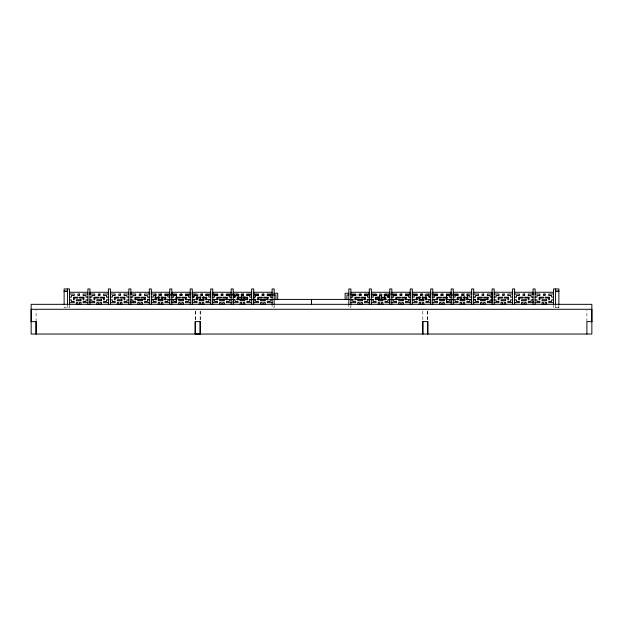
<?xml version="1.0" encoding="UTF-8"?>
<svg xmlns="http://www.w3.org/2000/svg" width="623" height="623" viewBox="0 0 623 623"><rect width="100%" height="100%" fill="white"/><g stroke="black" fill="none" stroke-linecap="round" stroke-linejoin="round"><path stroke-width="0.47" stroke-dasharray="3.12 2.34" d="M36.095 321.678L36.095 310.254M195.24 319.755L195.24 311.165M200.185 319.755L200.185 311.165M422.815 319.755L422.815 311.165M427.76 319.755L427.76 311.165M586.905 321.694L586.905 310.254M196.985 294.967L199.453 294.967M238.126 294.967L240.603 294.967M356.644 294.967L358.583 294.967M382.234 294.967L384.703 294.967M423.547 294.967L426.015 294.967M558.87 305.184L558.87 307.661L555.568 307.661L555.568 304.359M558.87 307.661L553.52 307.661L553.52 305.184M464.485 293.269L464.485 295.902M427.76 311.15L427.76 319.708M350.881 305.184L350.881 307.661L348.833 307.661L348.833 305.184M274.167 305.192L274.167 307.661L272.119 307.661L272.119 305.192M200.185 311.15L200.185 319.708M195.24 311.15L195.24 319.708M158.515 293.269L158.515 295.902M69.48 305.192L69.48 307.669L64.13 307.661L64.13 304.359M67.432 304.359L67.432 307.669"/><path stroke-width="0.93" d="M591.85 321.686L591.85 304.328L31.15 304.328L31.15 334.037L591.85 334.037L591.85 309.288L31.15 309.281L31.15 321.686M36.095 321.639L36.095 333.998L36.095 321.639L31.15 321.639M195.233 333.967L195.24 321.608L200.185 321.608L200.185 334.006L195.233 333.967L195.24 321.608M200.185 333.967L200.185 321.608M422.815 321.608L422.815 333.967L422.815 321.608L427.76 321.608L427.76 334.006L427.76 321.608M89.93 294.57L89.946 292.265L108.371 292.265M130.869 294.57L130.885 292.265L149.31 292.265M151.342 294.57L151.35 292.265L169.775 292.265M171.808 294.57L171.823 292.265L190.241 292.265M192.273 294.57L192.289 292.265L210.714 292.265M212.747 294.57L212.762 292.265L231.18 292.265M233.212 294.57L233.228 292.265L251.653 292.265M369.307 302.583L369.314 301.259M389.772 302.583L389.788 301.259M410.238 302.583L410.253 301.259M430.711 302.583L430.727 301.259M451.177 302.583L451.192 301.259M471.65 302.583L471.666 301.259M492.115 302.583L492.115 292.257L473.69 292.265M512.581 302.583L512.597 301.259M533.054 302.576L533.07 301.259M586.897 334.037L586.905 321.639L591.85 321.639M64.13 291.003L67.634 291.011L67.634 291.517L64.13 291.517M558.87 291.003L555.366 291.003L555.366 291.517L558.87 291.517M87.898 292.265L69.48 292.265L69.48 304.367M128.836 292.265L110.419 292.265L110.419 302.583M272.119 292.265L253.701 292.265L253.701 302.583M350.881 292.265L369.307 292.265L369.314 294.57M371.347 292.265L389.772 292.265L389.788 294.57M391.82 292.265L410.238 292.265L410.253 294.57M412.286 292.265L430.711 292.265L430.727 294.57M432.759 292.265L451.177 292.265L451.192 294.57M453.225 292.265L471.65 292.265L471.666 294.57M494.164 292.257L512.581 292.257L512.597 294.562M514.629 292.257L533.054 292.257L533.07 294.562M535.102 292.257L553.52 292.257L553.52 304.359M273.847 293.269L277.702 293.269L277.702 299.414M348.981 293.269L345.126 293.269L345.126 299.414M87.898 294.025L83.124 294.025L83.124 295.512L85.99 295.512L85.99 297.155L87.898 297.155M89.946 294.025L94.727 294.025L94.727 295.512L91.854 295.512L91.854 297.155L89.946 297.155M108.371 294.025L103.589 294.025L103.589 295.512L106.463 295.512L106.463 297.155L108.371 297.155M110.419 294.025L115.193 294.025L115.193 295.512L112.327 295.512L112.327 297.155L110.419 297.155M128.836 294.025L124.055 294.025L124.055 295.512L126.928 295.512L126.928 297.155L128.836 297.155M130.885 294.025L135.666 294.025L135.666 295.512L132.792 295.512L132.792 297.155L130.885 297.155M149.31 294.025L144.528 294.025L144.528 295.512L147.402 295.512L147.402 297.155L149.31 297.155M151.35 294.025L156.132 294.025L156.132 295.512L153.258 295.512L153.258 297.155L151.35 297.155M169.775 294.025L164.994 294.025L164.994 295.512L167.867 295.512L167.867 297.155L169.775 297.155M171.823 294.025L176.605 294.025L176.605 295.512L173.731 295.512L173.731 297.155L171.823 297.155M190.241 294.025L185.467 294.025L185.467 295.512L188.341 295.512L188.341 297.155L190.241 297.155M192.289 294.025L197.07 294.025L197.07 299.811L196.3 299.811L196.3 297.233L200.699 297.233L200.699 298.028L197.07 298.028M210.714 294.025L205.933 294.025L205.933 295.512L208.806 295.512L208.806 297.155L210.714 297.155M212.762 294.025L217.536 294.025L217.536 295.512L214.67 295.512L214.67 297.155L212.762 297.155M231.18 294.025L226.398 294.025L226.398 295.504L229.272 295.504L229.272 297.155L231.18 297.155M233.228 294.025L238.009 294.025L238.009 295.504L235.136 295.504L235.136 297.155L233.228 297.155M251.653 294.025L246.872 294.025L246.872 295.504L249.745 295.504L249.745 297.155L251.653 297.155M253.701 294.025L258.475 294.025L258.475 295.504L255.601 295.504L255.601 297.155L253.701 297.155M272.119 294.025L267.337 294.025L267.337 295.504L270.211 295.504L270.211 297.155L272.119 297.155M350.881 294.025L355.663 294.025L355.663 295.504L352.789 295.504L352.789 297.155L350.881 297.155M369.307 294.025L364.525 294.025L364.525 295.504L367.399 295.504L367.399 297.155L369.307 297.155M371.347 294.025L376.128 294.025L376.128 295.504L373.255 295.504L373.255 297.155L371.347 297.155M389.772 294.025L384.991 294.025L384.991 295.504L387.864 295.504L387.864 297.155L389.772 297.155M391.82 294.025L396.602 294.025L396.602 295.504L393.728 295.504L393.728 297.155L391.82 297.155M410.238 294.025L405.464 294.025L405.464 295.504L408.33 295.504L408.33 297.155L410.238 297.155M412.286 294.025L417.067 294.025L417.067 295.504L414.194 295.504L414.194 297.155L412.286 297.155M430.711 294.025L425.93 294.025L425.93 299.811L426.7 299.811L426.7 297.233L422.301 297.233L422.301 298.028L425.93 298.028M432.759 294.025L437.533 294.025L437.533 295.504L434.667 295.504L434.667 297.155L432.759 297.155M451.177 294.025L446.395 294.025L446.395 295.504L449.269 295.504L449.269 297.155L451.177 297.155M453.225 294.025L458.006 294.025L458.006 295.504L455.133 295.504L455.133 297.155L453.225 297.155M471.65 294.025L466.868 294.025L466.868 295.504L469.742 295.504L469.742 297.155L471.65 297.155M473.69 294.025L478.472 294.025L478.472 295.504L475.598 295.504L475.598 297.155L473.69 297.155M492.115 294.025L487.334 294.025L487.334 295.504L490.208 295.504L490.208 297.155L492.115 297.155M494.164 294.025L498.945 294.025L498.945 295.504L496.072 295.504L496.072 297.155L494.164 297.155M512.581 294.025L507.807 294.025L507.807 295.504L510.673 295.504L510.681 297.155L512.581 297.155M514.629 294.025L519.411 294.025L519.411 295.504L516.537 295.504L516.537 297.155L514.629 297.155M533.054 294.025L528.273 294.025L528.273 295.504L531.146 295.504L531.146 297.155L533.054 297.155M535.102 294.025L539.876 294.025L539.876 295.504L537.01 295.504L537.01 297.155L535.102 297.155M164.877 294.967L176.527 294.967L176.527 299.803M179.479 294.967L182.391 294.967M185.304 294.967L190.163 294.967M205.59 294.967L210.449 294.967M212.388 294.967L218.214 294.967M221.165 294.967L223.104 294.967M226.017 294.967L234.762 294.967L234.762 297.63M246.731 294.967L251.591 294.967M253.53 294.967L258.389 294.967M262.306 294.967L264.253 294.967M267.166 294.967L275.903 294.967L275.903 299.414M348.872 294.967L346.933 294.967L346.933 299.414M350.811 294.967L355.671 294.967M359.557 294.967L361.496 294.967M364.447 294.967L369.299 294.967M371.246 294.967L377.071 294.967M390.014 294.967L388.074 294.967L388.074 297.63M391.96 294.967L396.812 294.967M399.725 294.967L401.671 294.967M405.589 294.967L410.448 294.967M412.387 294.967L417.239 294.967M432.837 294.967L437.696 294.967M440.609 294.967L443.521 294.967M458.123 294.967L446.473 294.967L446.473 299.803M197.07 295.512L194.197 295.512L194.197 297.155L192.289 297.155M379.757 295.504L381.362 295.504M425.93 295.504L428.803 295.504L428.803 297.155L430.711 297.155M69.48 297.163L71.388 297.163L71.388 295.512L74.262 295.512L74.262 294.025L69.48 294.025L69.48 288.963L64.13 288.955L64.13 304.359M379.757 297.233L375.358 297.233L375.358 299.811L376.128 299.811L376.128 298.028L379.757 298.028M381.362 297.233L385.762 297.233L385.762 299.811L384.991 299.811L384.991 298.028L381.362 298.028M553.52 297.155L551.612 297.155L551.612 295.504L548.738 295.504L548.738 294.025L553.52 294.025L553.52 288.955L558.87 288.955L558.87 304.359M135.3 299.414L145.782 299.414M147.69 299.414L149.598 299.414M151.498 299.414L156.864 299.414M158.172 299.414L162.93 299.414M164.433 299.414L166.372 299.414M167.696 299.414L177.041 299.414M178.178 299.414L183.894 299.414M185.802 299.414L190.568 299.414M192.468 299.414L194.376 299.414M195.762 299.414L197.234 299.414M199.142 299.414L203.908 299.414M205.574 299.414L207.514 299.414M208.666 299.414L210.574 299.414M212.482 299.414L218.206 299.414M219.148 299.414L234.707 299.414M236.647 299.414L247.339 299.414M249.286 299.414L256.092 299.414M257.618 299.414L267.758 299.414M269.697 299.414L353.303 299.414M355.242 299.414L365.382 299.414M366.908 299.414L373.714 299.414M375.661 299.414L386.353 299.414M388.3 299.414L403.852 299.414M404.794 299.414L410.518 299.414M412.426 299.414L414.334 299.414M415.486 299.414L417.426 299.414M419.092 299.414L423.858 299.414M425.766 299.414L427.238 299.414M428.624 299.414L430.532 299.414M432.432 299.414L437.198 299.414M439.106 299.414L444.822 299.414M445.959 299.414L455.304 299.414M456.628 299.414L458.567 299.414M460.07 299.414L464.828 299.414M466.136 299.414L471.502 299.414M473.41 299.414L475.31 299.414M477.218 299.414L487.7 299.414M69.48 299.873L71.388 299.873L71.388 301.54L74.262 301.54L74.262 302.646L69.48 302.646M87.898 299.873L85.99 299.873L85.99 301.54L83.124 301.54L83.124 302.638L87.898 302.638M89.946 299.873L91.854 299.873L91.854 301.54L94.727 301.54L94.727 302.638L89.946 302.638M108.371 299.873L106.463 299.873L106.463 301.54L103.589 301.54L103.589 302.638L108.371 302.638M110.419 299.873L112.327 299.873L112.327 301.54L115.193 301.54L115.193 302.638L110.419 302.638M128.836 299.873L126.928 299.873L126.928 301.54L124.055 301.54L124.055 302.638L128.836 302.638M130.885 299.873L132.792 299.873L132.792 301.54L135.666 301.54L135.666 302.638L130.885 302.638M149.31 299.873L147.402 299.873L147.402 301.54L144.528 301.54L144.528 302.638L149.31 302.638M151.35 299.873L153.258 299.873L153.258 301.54L156.132 301.54L156.132 302.638L151.35 302.638M169.775 299.873L167.867 299.873L167.867 301.54L164.994 301.54L164.994 302.638L169.775 302.638M171.823 299.873L173.731 299.873L173.731 301.54L176.605 301.54L176.605 302.638L171.823 302.638M190.241 299.873L188.341 299.873L188.341 301.54L185.467 301.54L185.467 302.638L190.241 302.638M192.289 299.873L194.197 299.873L194.197 301.54L197.07 301.54L197.07 302.638L192.289 302.638M210.714 299.873L208.806 299.873L208.806 301.54L205.933 301.54L205.933 302.638L210.714 302.638M212.762 299.873L214.67 299.873L214.67 301.54L217.536 301.54L217.536 302.638L212.762 302.638M231.18 299.873L229.272 299.873L229.272 301.532L226.406 301.532L226.406 302.638L231.18 302.638M233.228 299.873L235.136 299.873L235.136 301.532L238.009 301.532L238.009 302.638L233.228 302.638M251.653 299.873L249.745 299.873L249.745 301.532L246.872 301.532L246.872 302.638L251.653 302.638M253.701 299.873L255.601 299.873L255.601 301.532L258.475 301.532L258.475 302.638L253.701 302.638M272.119 299.873L270.211 299.873L270.211 301.532L267.337 301.532L267.337 302.638L272.119 302.638M350.881 299.873L352.789 299.873L352.789 301.532L355.663 301.532L355.663 302.638L350.881 302.638M369.307 299.873L367.399 299.873L367.399 301.532L364.525 301.532L364.525 302.638L369.307 302.638M371.347 299.873L373.255 299.873L373.255 301.532L376.128 301.532L376.128 302.638L371.347 302.638M389.772 299.873L387.864 299.873L387.864 301.532L384.991 301.532L384.991 302.638L389.772 302.638M391.82 299.873L393.728 299.873L393.728 301.532L396.602 301.532L396.602 302.638L391.82 302.638M410.238 299.873L408.33 299.873L408.33 301.532L405.464 301.532L405.464 302.638L410.238 302.638M412.286 299.873L414.194 299.873L414.194 301.532L417.067 301.532L417.067 302.638L412.286 302.638M430.711 299.873L428.803 299.873L428.803 301.532L425.93 301.532L425.93 302.638L430.711 302.638M432.759 299.873L434.667 299.873L434.667 301.532L437.533 301.532L437.533 302.638L432.759 302.638M451.177 299.865L449.269 299.865L449.269 301.532L446.395 301.532L446.395 302.638L451.177 302.638M453.225 299.865L455.133 299.865L455.133 301.532L458.006 301.532L458.006 302.638L453.225 302.638M471.65 299.865L469.742 299.865L469.742 301.532L466.868 301.532L466.868 302.638L471.65 302.638M473.69 299.865L475.598 299.865L475.598 301.532L478.472 301.532L478.472 302.638L473.69 302.638M492.115 299.865L490.208 299.865L490.208 301.532L487.334 301.532L487.334 302.638L492.115 302.638M494.164 299.865L496.072 299.865L496.072 301.532L498.945 301.532L498.945 302.638L494.164 302.638M512.581 299.865L510.681 299.865L510.681 301.532L507.807 301.532L507.807 302.638L512.581 302.638M514.629 299.865L516.537 299.865L516.537 301.532L519.411 301.532L519.411 302.638L514.629 302.638M533.054 299.865L531.146 299.865L531.146 301.532L528.273 301.532L528.273 302.638L533.054 302.638M535.102 299.865L537.01 299.865L537.01 301.532L539.876 301.532L539.876 302.638L535.102 302.638M553.52 299.865L551.612 299.865L551.612 301.532L548.738 301.532L548.738 302.638L553.52 302.638M233.212 301.259L233.228 302.583M212.747 301.259L212.762 302.583M192.273 301.259L192.289 302.583M171.808 301.259L171.823 302.583M151.342 301.267L151.35 302.583M130.869 301.267L130.885 302.583M89.93 301.267L89.946 302.583M555.568 288.955L555.568 304.359M546.636 304.359L546.636 302.521L545.109 302.521L545.109 304.359M543.513 304.359L543.513 302.521L541.979 302.521L541.979 304.359M535.102 304.359L535.102 288.955L533.054 288.955L533.054 304.359M526.17 304.359L526.17 302.521L524.644 302.521L524.644 304.359M523.04 304.359L523.04 302.521L521.513 302.521L521.513 304.359M514.629 304.359L514.629 288.955L512.581 288.955L512.581 304.359M505.705 304.359L505.705 302.521L504.171 302.521L504.171 304.359M502.574 304.359L502.574 302.521L501.048 302.521L501.048 304.359M494.164 304.359L494.164 288.955L492.115 288.955L492.115 304.359M489.608 301.057L489.608 302.708M485.231 304.359L485.231 302.521L483.705 302.521L483.705 304.359M482.101 304.359L482.101 302.521L480.574 302.521L480.574 304.359M473.69 304.359L473.69 288.955L471.65 288.955L471.65 304.359M467.787 294.149L467.787 299.414M464.766 304.359L464.766 302.521L463.239 302.521L463.239 304.359M464.485 296.743L464.485 298.534M462.842 294.149L462.842 295.902M461.635 304.359L461.635 302.521L460.109 302.521L460.109 304.359M461.036 296.743L461.036 298.518M453.225 304.359L453.225 288.955L451.177 288.955L451.177 304.359M446.73 299.414L446.73 302.708M444.292 304.359L444.292 302.521L442.766 302.521L442.766 304.359M441.17 304.359L441.17 302.521L439.636 302.521L439.636 304.359M432.759 304.359L432.759 288.955L430.711 288.955L430.711 304.359M429.925 294.967L429.925 297.63M428.126 294.149L428.126 295.902M423.827 304.359L423.827 302.521L422.301 302.521L422.301 304.359M422.721 296.743L422.721 298.534M420.984 294.149L420.984 295.902M420.696 304.359L420.696 302.521L419.17 302.521L419.17 304.359M419.186 296.743L419.186 298.518M412.286 304.359L412.286 288.955L410.238 288.955L410.238 304.359M403.361 304.359L403.361 302.521L401.827 302.521L401.827 304.359M400.231 304.367L400.231 302.521L398.704 302.521L398.704 304.367M391.82 304.367L391.82 288.955L389.772 288.955L389.772 304.367M386.276 294.149L386.276 295.902M384.703 294.149L384.703 299.803M382.888 304.367L382.888 302.521L381.362 302.521L381.362 304.367M381.408 298.534L381.362 294.025L379.757 294.025L379.843 298.534M379.757 304.367L379.757 302.521L378.231 302.521L378.231 304.367M378.044 296.743L378.044 298.518M371.347 304.367L371.347 288.955L369.299 288.955L369.307 304.367M362.422 304.367L362.422 302.521L360.888 302.521L360.888 304.367M359.292 304.367L359.292 302.521L357.766 302.521L357.766 304.367M350.881 304.367L350.881 288.955L348.833 288.955L348.833 304.367M274.167 304.367L274.167 288.963L272.119 288.963L272.119 304.367M265.234 304.367L265.234 302.521L263.708 302.521L263.708 304.367M262.112 304.367L262.112 302.521L260.578 302.529L260.578 304.367M253.701 304.367L253.701 288.963L251.653 288.963L251.653 304.367M244.792 296.743L244.792 298.518M244.769 304.367L244.769 302.529L243.243 302.529L243.243 304.367M242.993 294.149L242.993 298.534M241.638 304.367L241.638 302.529L240.112 302.529L240.112 304.367M241.428 294.149L241.428 298.534M238.126 294.149L238.126 299.803M236.561 294.149L236.561 295.902M233.228 304.367L233.228 288.963L231.18 288.963L231.18 304.367M224.296 304.367L224.296 302.529L222.769 302.529L222.769 304.367M221.173 304.367L221.173 302.529L219.646 302.529L219.646 304.367M212.762 304.367L212.762 288.963L210.714 288.963L210.714 304.367M203.83 304.367L203.83 302.529L202.304 302.529L202.304 304.367M203.651 296.743L203.651 298.518M201.844 294.149L201.844 295.902M200.699 304.367L200.699 302.529L199.173 302.529L199.173 304.367M200.279 296.743L200.279 298.534M194.874 294.149L194.874 295.902M193.075 294.967L193.075 297.63M192.289 304.367L192.289 288.963L190.241 288.963L190.241 304.367M183.364 304.367L183.364 302.529L181.83 302.529L181.83 304.367M180.234 304.367L180.234 302.529L178.708 302.529L178.708 304.367M176.27 299.414L176.27 302.708M171.823 304.367L171.823 288.963L169.775 288.963L169.775 304.367M162.891 304.367L162.891 302.529L161.365 302.529L161.365 304.367M161.964 296.743L161.964 298.518M160.158 294.149L160.158 295.902M159.768 304.367L159.768 302.529L158.234 302.529L158.234 304.367M158.515 296.743L158.515 298.534M155.213 294.149L155.213 299.414M151.35 304.367L151.35 288.963L149.31 288.963L149.31 304.367M142.426 304.367L142.426 302.529L140.899 302.529L140.899 304.367M139.295 304.367L139.295 302.529L137.769 302.529L137.769 304.367M133.4 301.057L133.4 302.708M130.885 304.367L130.885 288.963L128.836 288.963L128.836 304.367M121.952 304.367L121.952 302.529L120.426 302.529L120.426 304.367M118.829 304.367L118.829 302.529L117.295 302.529L117.295 304.367M110.419 304.367L110.419 288.963L108.371 288.963L108.371 304.367M101.487 304.367L101.487 302.529L99.96 302.529L99.96 304.367M98.356 304.367L98.356 302.529L96.83 302.529L96.83 304.367M89.946 304.367L89.946 288.963L87.898 288.963L87.898 304.367M81.021 304.367L81.021 302.529L79.487 302.529L79.487 304.367M77.891 304.367L77.891 302.529L76.364 302.529L76.364 304.367M67.432 288.955L67.432 304.367M311.5 299.414L311.5 304.351L311.5 299.414M79.487 294.025L77.891 294.025L77.891 295.512L79.487 295.512L79.487 294.025M99.96 294.025L98.356 294.025L98.356 295.512L99.96 295.512L99.96 294.025M120.426 294.025L118.829 294.025L118.829 295.512L120.426 295.512L120.426 294.025M140.899 294.025L139.295 294.025L139.295 295.512L140.899 295.512L140.899 294.025M161.365 294.025L159.761 294.025L159.768 295.512L161.365 295.512L161.365 294.025M181.83 294.025L180.234 294.025L180.234 295.512L181.83 295.512L181.83 294.025M202.304 294.025L200.699 294.025L200.699 295.512L202.304 295.512L202.304 294.025M222.769 294.025L221.173 294.025L221.173 295.504L222.769 295.504L222.769 294.025M243.243 294.025L241.638 294.025L241.638 295.504L243.243 295.504L243.243 294.025M263.708 294.025L262.112 294.025L262.112 295.504L263.708 295.504L263.708 294.025M360.888 294.025L359.292 294.025L359.292 295.504L360.888 295.504L360.888 294.025M401.827 294.025L400.231 294.025L400.231 295.504L401.827 295.504L401.827 294.025M422.301 294.025L420.696 294.025L420.696 295.504L422.301 295.504L422.301 294.025M442.766 294.025L441.17 294.025L441.17 295.504L442.766 295.504L442.766 294.025M463.239 294.025L461.635 294.025L461.635 295.504L463.239 295.504L463.239 294.025M483.705 294.025L482.101 294.025L482.101 295.504L483.705 295.504L483.705 294.025M504.171 294.025L502.574 294.025L502.574 295.504L504.171 295.504L504.171 294.025M524.644 294.025L523.04 294.025L523.04 295.504L524.644 295.504L524.644 294.025M545.109 294.025L543.513 294.025L543.513 295.504L545.109 295.504L545.109 294.025M77.891 297.233L73.491 297.233L73.491 299.811L74.262 299.811L74.262 298.028L77.891 298.028L77.891 297.233M83.887 297.233L79.487 297.233L79.487 298.028L83.124 298.028L83.124 299.811L83.887 299.811L83.887 297.233M98.356 297.233L93.956 297.233L93.956 299.811L94.727 299.811L94.727 298.028L98.356 298.028L98.356 297.233M104.36 297.233L99.96 297.233L99.96 298.028L103.589 298.028L103.589 299.811L104.36 299.811L104.36 297.233M118.829 297.233L114.43 297.233L114.43 299.811L115.193 299.811L115.193 298.028L118.829 298.028L118.829 297.233M124.826 297.233L120.426 297.233L120.426 298.028L124.055 298.028L124.055 299.811L124.826 299.811L124.826 297.233M139.295 297.233L134.895 297.233L134.895 299.811L135.666 299.811L135.666 298.028L139.295 298.028L139.295 297.233M145.299 297.233L140.899 297.233L140.899 298.028L144.528 298.028L144.528 299.811L145.299 299.811L145.299 297.233M159.768 297.233L155.361 297.233L155.361 299.811L156.132 299.811L156.132 298.028L159.768 298.028L159.768 297.233M165.765 297.233L161.365 297.233L161.365 298.028L164.994 298.028L164.994 299.811L165.765 299.811L165.765 297.233M180.234 297.233L175.834 297.233L175.834 299.811L176.605 299.811L176.605 298.028L180.234 298.028L180.234 297.233M186.23 297.233L181.83 297.233L181.83 298.028L185.467 298.028L185.467 299.811L186.23 299.811L186.23 297.233M206.704 297.233L202.304 297.233L202.304 298.028L205.933 298.028L205.933 299.811L206.704 299.811L206.704 297.233M221.173 297.233L216.773 297.233L216.773 299.811L217.536 299.811L217.536 298.028L221.173 298.028L221.173 297.233M227.169 297.233L222.769 297.233L222.769 298.028L226.406 298.028L226.406 299.811L227.169 299.811L227.169 297.233M241.638 297.233L237.238 297.233L237.238 299.811L238.009 299.811L238.009 298.028L241.638 298.028L241.638 297.233M247.643 297.233L243.243 297.233L243.243 298.028L246.872 298.028L246.872 299.811L247.643 299.811L247.643 297.233M262.112 297.233L257.704 297.233L257.704 299.811L258.475 299.811L258.475 298.028L262.112 298.028L262.112 297.233M268.108 297.233L263.708 297.233L263.708 298.028L267.337 298.028L267.337 299.811L268.108 299.811L268.108 297.233M359.292 297.233L354.892 297.233L354.892 299.811L355.663 299.811L355.663 298.028L359.292 298.028L359.292 297.233M365.296 297.233L360.888 297.233L360.888 298.028L364.525 298.028L364.525 299.811L365.296 299.811L365.296 297.233M400.231 297.233L395.831 297.233L395.831 299.811L396.602 299.811L396.602 298.028L400.231 298.028L400.231 297.233M406.227 297.233L401.827 297.233L401.827 298.028L405.464 298.028L405.464 299.811L406.227 299.811L406.227 297.233M420.696 297.233L416.296 297.233L416.296 299.811L417.067 299.811L417.067 298.028L420.696 298.028L420.696 297.233M441.17 297.233L436.77 297.233L436.77 299.811L437.533 299.811L437.533 298.028L441.17 298.028L441.17 297.233M447.166 297.233L442.766 297.233L442.766 298.028L446.395 298.028L446.395 299.811L447.166 299.811L447.166 297.233M461.635 297.233L457.235 297.233L457.235 299.811L458.006 299.811L458.006 298.028L461.635 298.028L461.635 297.233M467.639 297.233L463.239 297.233L463.239 298.028L466.868 298.028L466.868 299.811L467.639 299.811L467.639 297.233M482.101 297.233L477.701 297.233L477.701 299.811L478.472 299.811L478.472 298.028L482.101 298.028L482.101 297.233M488.105 297.233L483.705 297.233L483.705 298.028L487.334 298.028L487.334 299.811L488.105 299.811L488.105 297.233M502.574 297.233L498.174 297.233L498.174 299.811L498.945 299.811L498.945 298.028L502.574 298.028L502.574 297.233M508.57 297.233L504.171 297.233L504.171 298.028L507.807 298.028L507.807 299.811L508.57 299.811L508.57 297.233M523.04 297.233L518.64 297.233L518.64 299.811L519.411 299.811L519.411 298.028L523.04 298.028L523.04 297.233M529.044 297.233L524.644 297.233L524.644 298.028L528.273 298.028L528.273 299.811L529.044 299.811L529.044 297.233M543.513 297.226L539.113 297.233L539.113 299.811L539.876 299.811L539.876 298.02L543.513 298.02L543.513 297.226M549.509 297.226L545.109 297.226L545.109 298.02L548.738 298.02L548.738 299.811L549.509 299.811L549.509 297.226M81.021 299.756L76.364 299.756L76.364 300.8L81.021 300.8L81.021 299.756M101.487 299.756L96.83 299.756L96.83 300.8L101.487 300.8L101.487 299.756M121.952 299.756L117.295 299.756L117.295 300.8L121.952 300.8L121.952 299.756M142.426 299.756L137.769 299.756L137.769 300.8L142.426 300.8L142.426 299.756M162.891 299.756L158.234 299.756L158.234 300.8L162.891 300.8L162.891 299.756M183.364 299.756L178.708 299.756L178.708 300.8L183.364 300.8L183.364 299.756M203.83 299.749L199.173 299.749L199.173 300.8L203.83 300.8L203.83 299.749M224.296 299.749L219.639 299.749L219.639 300.8L224.296 300.8L224.296 299.749M244.769 299.749L240.112 299.749L240.112 300.8L244.769 300.8L244.769 299.749M265.234 299.749L260.578 299.749L260.578 300.8L265.234 300.8L265.234 299.749M362.422 299.749L357.766 299.749L357.766 300.8L362.422 300.8L362.422 299.749M382.888 299.749L378.231 299.749L378.231 300.8L382.888 300.8L382.888 299.749M403.361 299.749L398.704 299.749L398.704 300.8L403.361 300.8L403.361 299.749M423.827 299.749L419.17 299.749L419.17 300.8L423.827 300.8L423.827 299.749M444.292 299.749L439.636 299.749L439.636 300.8L444.292 300.8L444.292 299.749M464.766 299.749L460.109 299.749L460.109 300.8L464.766 300.8L464.766 299.749M485.231 299.749L480.574 299.749L480.574 300.8L485.231 300.8L485.231 299.749M505.705 299.749L501.048 299.749L501.048 300.8L505.705 300.8L505.705 299.749M526.17 299.749L521.513 299.749L521.513 300.8L526.17 300.8L526.17 299.749M546.636 299.749L541.979 299.749L541.979 300.8L546.636 300.8L546.636 299.749"/></g></svg>
